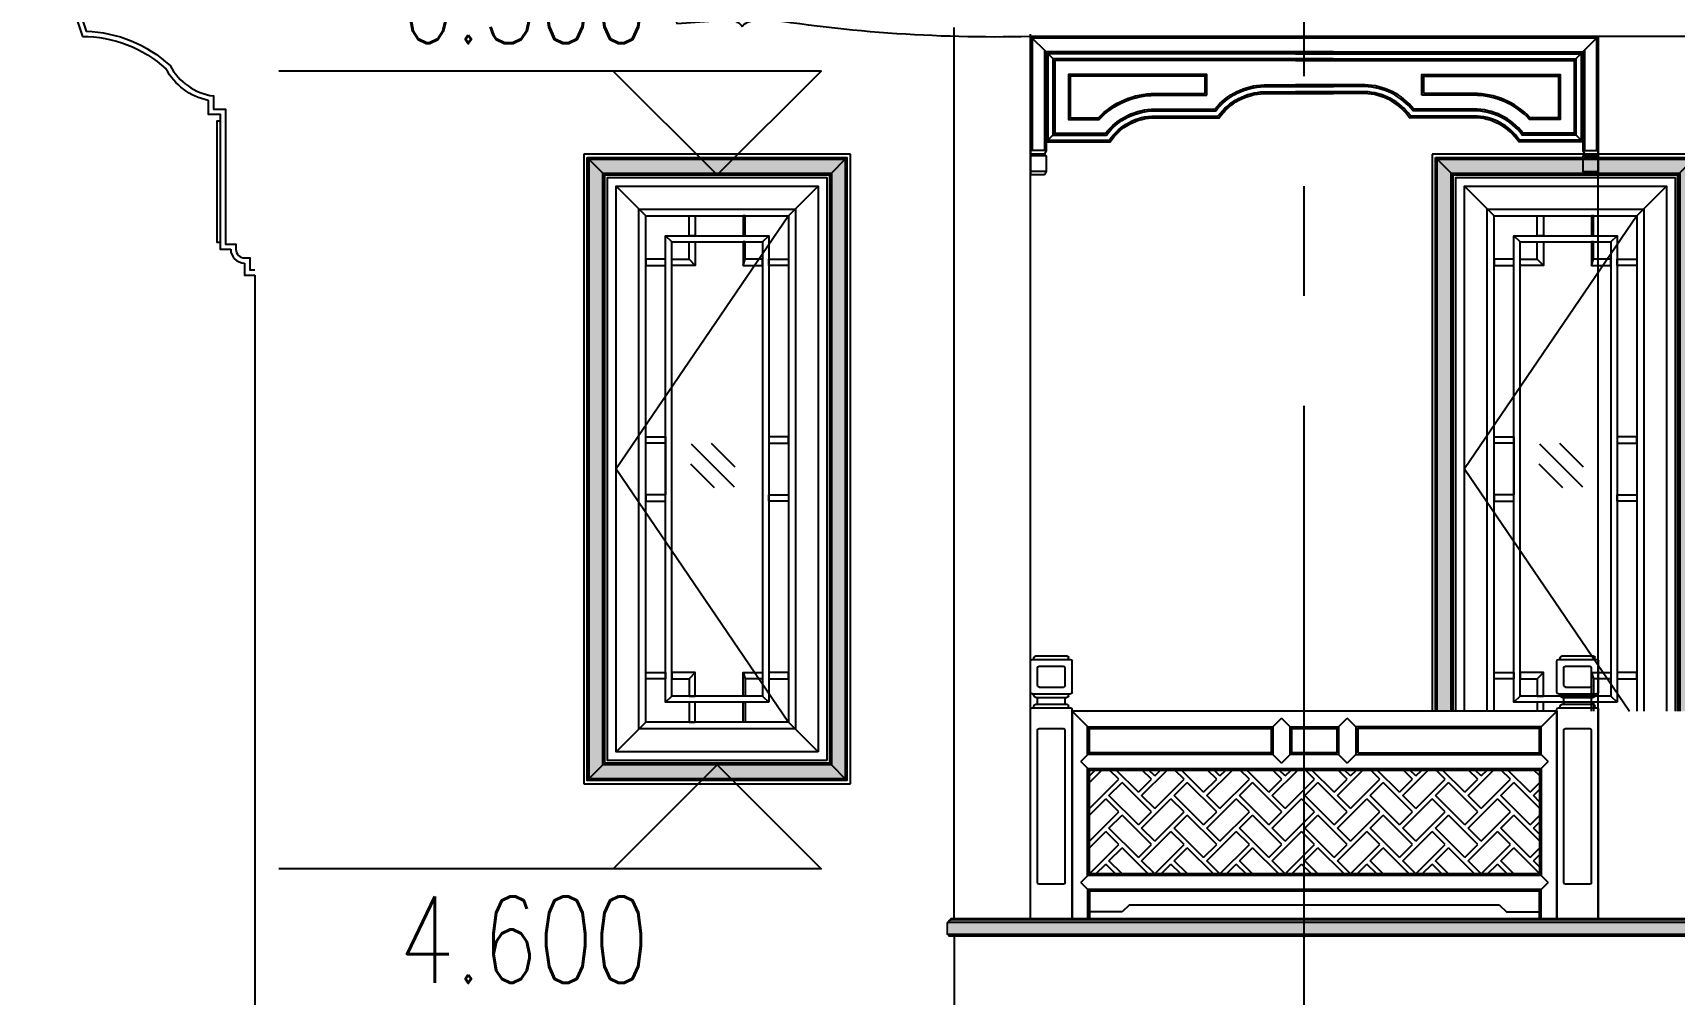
# Model space of a CAD drawing. Extents: x 296441 to 853063, y 459050 to 1117990.
# Drawn here: x 590494 to 595235, y 972470 to 975248 of the extents above; entities that cross this region are included whole.
import ezdxf
from ezdxf.xclip import XClip

# ---------------------------------------------------------------- set-up
doc = ezdxf.new("R2010")
doc.units = 0
doc.header["$LTSCALE"] = 1000
doc.header["$XCLIPFRAME"] = 0
for name, pattern in [('14-GRID$0$CENTER2', [28.575, 19.05, -3.175, 3.175, -3.175]), ('CENTER-1', [10, 6.25, -1.25, 1.25, -1.25]), ('G1-ELEV-ce-20$0$HIDDEN2', [4.7625, 3.175, -1.5875]), ('G1-ELEV-ce-20$0$LPC1417$0$HIDDEN2', [4.7625, 3.175, -1.5875])]:
    doc.linetypes.add(name, pattern=pattern)
for name, color, linetype in [('14-GRID$0$G-GRID', 9, '14-GRID$0$CENTER2'), ('95', 95, 'Continuous'), ('E4-ELEV-S$0$A-ELEV-THIN', 144, 'Continuous'), ('G-ELEV-ce-TEXT$0$A-ANNO-LEVL', 3, 'Continuous'), ('G-ELEV-ce-TEXT$0$A-ANNO-LEVL-TEXT', 255, 'Continuous'), ('G1-ELEV-ce-20$0$A-ELEV-HDDN', 161, 'G1-ELEV-ce-20$0$HIDDEN2'), ('G1-ELEV-ce-20$0$A-ELEV-HEVY', 2, 'Continuous'), ('G1-ELEV-ce-20$0$A-ELEV-MEDM', 4, 'Continuous'), ('G1-ELEV-ce-20$0$A-ELEV-MEDM-HEVY', 2, 'Continuous'), ('G1-ELEV-ce-20$0$A-ELEV-THIN', 144, 'Continuous'), ('G1-ELEV-ce-20$0$A-ELEV-THIN-GRAY', 252, 'Continuous'), ('G1-ELEV-ce-20$0$CT-02-S$0$A-ELEV-HEVY', 2, 'Continuous'), ('G1-ELEV-ce-20$0$CT-02-S$0$A-ELEV-THIN', 144, 'Continuous'), ('G1-ELEV-ce-20$0$ELEV-3_8400$0$A-ELEV-MEDM', 4, 'Continuous'), ('G1-ELEV-ce-20$0$LPC1417$0$A-ELEV-HDDN', 161, 'G1-ELEV-ce-20$0$LPC1417$0$HIDDEN2'), ('G1-ELEV-ce-20$0$LPC1417$0$A-ELEV-MEDM', 4, 'Continuous'), ('G1-ELEV-ce-20$0$LPC1417$0$A-ELEV-THIN', 145, 'Continuous'), ('G1-ELEV-ce-20$0$LPC1417$0$A-ELEV-WIND', 147, 'Continuous'), ('G1-ELEV-ce-20$0$LPC1417$0$G-XREF', 2, 'Continuous'), ('ZT1_通用--填充---PM、LM、DY、JD', 8, 'Continuous'), ('主框线', 4, 'Continuous'), ('副框内口线', 6, 'Continuous'), ('花格栅', 6, 'Continuous'), ('铝合金花格条', 5, 'Continuous')]:
    doc.layers.add(name, color=color, linetype=linetype)
doc.styles.add('G-ELEV-ce-TEXT$0$GOA_01_thin_0.75', font='romans.shx', dxfattribs={"width": 0.75, "bigfont": 'hzdx.shx'})

# ---------------------------------------------------------------- blocks, each defined once
blk = doc.blocks.new('G1-ELEV-ce-20$0$A$C00CE6EFF')
at = {"layer": 'G1-ELEV-ce-20$0$A-ELEV-MEDM'}
blk.add_line((-52.5, 127.1), (-52.5, 127.1), dxfattribs=at)
for points in [[(462.5, 317.2), (-367.5, 317.2), (-367.5, 57.2), (-182.5, 57.2, -0.253952), (-52.5, 127.1), (132.5, 127.2, -0.238166), (262.5, 197.2), (462.5, 197.2)], [(462.5, 292.2), (-342.5, 292.2), (-342.5, 82.2), (-195.4, 82.2, -0.233422), (-52.5, 152.1), (120, 152.2, -0.219994), (262.2, 222.2), (462.5, 222.2)]]:
    blk.add_lwpolyline(points, format="xyb", dxfattribs=at)
at = {"layer": 'G1-ELEV-ce-20$0$A-ELEV-THIN-GRAY', "ltscale": 0.1}
for p, q in [((-342.5, 292.2), (-367.5, 317.2)), ((-342.5, 82.2), (-367.5, 57.2))]:
    blk.add_line(p, q, dxfattribs=at)
for points in [[(462.5, 312.2), (-362.5, 312.2), (-362.5, 62.2), (-185.2, 62.2, -0.249411), (-52.5, 132.1), (129.9, 132.2, -0.23417), (262.4, 202.2), (462.5, 202.2)], [(462.5, 297.2), (-347.5, 297.2), (-347.5, 77.2), (-192.9, 77.2, -0.237129), (-52.5, 147.1), (122.4, 147.2, -0.223294), (262.3, 217.2), (462.5, 217.2)], [(96.9, 192.1), (96.9, 252.2), (-302.5, 252.2), (-302.5, 122.2), (-213.8, 122.2, -0.208948), (-52.4, 192.1), (96.9, 192.2)]]:
    blk.add_lwpolyline(points, format="xyb", dxfattribs=at)
blk.add_lwpolyline([(91.9, 197.2), (91.9, 247.2), (-297.5, 247.2), (-297.5, 127.2), (-216, 127.2, -0.206401), (-52.4, 197.1)], format="xyb", close=True, dxfattribs=at)
blk = doc.blocks.new('G1-ELEV-ce-20$0$ELEV-3_8400$0$ELEV-A1-ALL$0$WALL-TYPE-D-1$0$er1h32e1h3e1h3e')
at = {"layer": 'G1-ELEV-ce-20$0$ELEV-3_8400$0$A-ELEV-MEDM'}
for p, q in [((174081.1, 44772), (174081.1, 44862)), ((174196.1, 44867), (174086.1, 44867)), ((174091.1, 44867), (174091.1, 44872)), ((174186.1, 44877), (174096.1, 44877)), ((174176.1, 44847), (174106.1, 44847)), ((174191.1, 44867), (174191.1, 44872)), ((174201.1, 44772), (174201.1, 44862)), ((174101.1, 44792), (174101.1, 44842)), ((174181.1, 44792), (174181.1, 44842)), ((174196.1, 44767), (174086.1, 44767)), ((174091.1, 44762), (174091.1, 44767)), ((174186.1, 44757), (174096.1, 44757)), ((174101.1, 44737), (174101.1, 44757)), ((174176.1, 44787), (174106.1, 44787)), ((174181.1, 44737), (174181.1, 44757)), ((174191.1, 44762), (174191.1, 44767)), ((174081.1, 44117), (174081.1, 44722)), ((174196.1, 44727), (174086.1, 44727)), ((174091.1, 44727), (174091.1, 44732)), ((174186.1, 44737), (174096.1, 44737)), ((174191.1, 44727), (174191.1, 44732)), ((174201.1, 44117), (174201.1, 44722)), ((174101.1, 44222), (174101.1, 44662)), ((174176.1, 44667), (174106.1, 44667)), ((174181.1, 44222), (174181.1, 44662)), ((174106.1, 44217), (174176.1, 44217)), ((174081.1, 44117), (174201.1, 44117))]:
    blk.add_line(p, q, dxfattribs=at)
for centre, start, end in [((174086.1, 44862), 90, 180), ((174096.1, 44872), 90, 180), ((174106.1, 44842), 90, 180), ((174176.1, 44842), 0, 90), ((174186.1, 44872), 0, 90), ((174196.1, 44862), 0, 90), ((174086.1, 44772), 180, 270), ((174096.1, 44762), 180, 270), ((174106.1, 44792), 180, 270), ((174176.1, 44792), 270, 0), ((174186.1, 44762), 270, 0), ((174196.1, 44772), 270, 0), ((174086.1, 44722), 90, 180), ((174096.1, 44732), 90, 180), ((174186.1, 44732), 0, 90), ((174196.1, 44722), 0, 90), ((174106.1, 44662), 90, 180), ((174176.1, 44662), 0, 90), ((174106.1, 44222), 180, 270), ((174176.1, 44222), 270, 0)]:
    blk.add_arc(centre, 5, start, end, dxfattribs=at)
blk = doc.blocks.new('单层玻璃')
at = {"layer": '95'}
for p, q in [((-1.217, -0.085), (0.085, 1.217)), ((-1.183, -1.183), (1.183, 1.183)), ((-0.085, -1.217), (1.217, 0.085))]:
    blk.add_line(p, q, dxfattribs=at)
blk = doc.blocks.new('*U2049')
at = {"color": 8}
for p, q in [((118.8, -18.8), (33, 67)), ((531.2, -18.8), (617, 67)), ((118.8, -1481.2), (33, -1567)), ((531.2, -1481.2), (617, -1567))]:
    blk.add_line(p, q, dxfattribs=at)
blk.add_lwpolyline([(617, -1567), (33, -1567), (33, 67), (617, 67)], close=True)
at = {"color": 2, "ltscale": 250}
blk.add_lwpolyline([(531.2, -1481.2), (118.8, -1481.2), (118.8, -18.8), (531.2, -18.8)], close=True, dxfattribs=at)
at = {"layer": '主框线'}
blk.add_lwpolyline([(642, -1592), (8, -1592), (8, 92), (642, 92)], close=True, dxfattribs=at)
at = {"layer": '副框内口线', "linetype": 'CENTER-1', "ltscale": 40}
blk.add_lwpolyline([(650, -1600), (0, -1600), (0, 100), (650, 100)], close=True, dxfattribs=at)
at = {"layer": '花格栅', "color": 6, "ltscale": 250}
blk.add_lwpolyline([(551.2, -1501.2), (98.8, -1501.2), (98.8, 1.2), (551.2, 1.2)], close=True, dxfattribs=at)
at = {"layer": '铝合金花格条'}
for p, q in [((175.8, -675), (175.8, -825)), ((474.2, -675), (474.2, -825))]:
    blk.add_line(p, q, dxfattribs=at)
for points in [[(243.8, -18.8), (261.8, -18.8), (261.8, -75.8), (243.8, -75.8)], [(406.2, -18.8), (400.2, -18.8), (400.2, -75.8), (406.2, -75.8)], [(474.2, -1424.2), (175.8, -1424.2), (175.8, -75.8), (474.2, -75.8)], [(456.2, -1406.2), (193.8, -1406.2), (193.8, -93.8), (456.2, -93.8)], [(118.8, -143.8), (118.8, -161.8), (175.8, -161.8), (175.8, -143.8)], [(531.2, -143.8), (531.2, -161.8), (474.2, -161.8), (474.2, -143.8)], [(175.8, -675), (118.8, -675), (118.8, -657), (175.8, -657)], [(474.2, -675), (531.2, -675), (531.2, -657), (474.2, -657)], [(175.8, -825), (118.8, -825), (118.8, -843), (175.8, -843)], [(474.2, -825), (531.2, -825), (531.2, -843), (474.2, -843)], [(118.8, -1356.2), (118.8, -1338.2), (175.8, -1338.2), (175.8, -1356.2)], [(531.2, -1356.2), (531.2, -1338.2), (474.2, -1338.2), (474.2, -1356.2)], [(243.8, -1481.2), (261.8, -1481.2), (261.8, -1424.2), (243.8, -1424.2)], [(406.2, -1481.2), (400.2, -1481.2), (400.2, -1424.2), (406.2, -1424.2)]]:
    blk.add_lwpolyline(points, close=True, dxfattribs=at)
for points in [[(193.8, -93.8), (175.8, -75.8)], [(261.8, -161.8), (243.8, -143.8), (243.8, -93.8), (261.8, -93.8), (261.8, -161.8), (193.8, -161.8), (193.8, -143.8), (243.8, -143.8)], [(400.2, -161.8), (406.2, -143.8), (406.2, -93.8), (400.2, -93.8), (400.2, -161.8), (456.2, -161.8), (456.2, -143.8), (406.2, -143.8)], [(456.2, -93.8), (474.2, -75.8)], [(261.8, -1338.2), (243.8, -1356.2), (243.8, -1406.2), (261.8, -1406.2), (261.8, -1338.2), (193.8, -1338.2), (193.8, -1356.2), (243.8, -1356.2)], [(400.2, -1338.2), (406.2, -1356.2), (406.2, -1406.2), (400.2, -1406.2), (400.2, -1338.2), (456.2, -1338.2), (456.2, -1356.2), (406.2, -1356.2)]]:
    blk.add_lwpolyline(points, dxfattribs=at)
at = {"layer": '铝合金花格条', "elevation": -0.1}
for points in [[(193.8, -1406.2), (175.8, -1424.2)], [(456.2, -1406.2), (474.2, -1424.2)]]:
    blk.add_lwpolyline(points, dxfattribs=at)
at = {"extrusion": (0, 0, -1), "xscale": 52.5, "yscale": 52.5, "zscale": -52.5}
blk.add_blockref('单层玻璃', (-313.1, -740.5), dxfattribs=at)
blk = doc.blocks.new('20200327142859')
at = {"ltscale": 1000}
blk.add_lwpolyline([(531.2, -118.8), (33, -850), (531.2, -1581.2)], dxfattribs=at)
blk.add_blockref('*U2049', (0, -100), dxfattribs=at)
blk = doc.blocks.new('G1-ELEV-ce-20$0$650X1600')
at = {"layer": 'ZT1_通用--填充---PM、LM、DY、JD', "ltscale": 1000}
h = blk.add_hatch(dxfattribs=at)
h.set_pattern_fill('混凝土', color=256, scale=10)
h.set_pattern_definition([(50, (607144.57, 985384.94), (71.7260183, -6.2752135), [7.5, -82.5]), (355, (607144.57, 985384.94), (-13.8751334, 75.2192134), [6, -66]), (100.4514, (607150.546, 985384.415), (57.850938, 68.943954), [6.374019, -70.114211]), (46.1842, (607144.57, 985404.94), (106.724105, -16.5519014), [11.25, -123.75]), (96.6356, (607153.46, 985403.56), (93.466271, 97.411787), [9.561029, -105.1713]), (351.1842, (607144.57, 985404.94), (93.466195, 97.41186), [9, -99]), (21, (607154.57, 985399.94), (59.6907052, -40.261889), [7.5, -82.5]), (326, (607154.57, 985399.94), (24.331533, 72.5150045), [6, -66]), (71.4514, (607159.54, 985396.58), (84.022263, 32.2530497), [6.374019, -70.114211]), (37.5, (607144.57, 985384.938), (1.21598553, 33.2893854), [0, -65.2, 0, -67, 0, -66.25]), (7.5, (607144.57, 985384.938), (26.3069537, 39.4411712), [0, -38.2, 0, -63.7, 0, -25.25]), (327.5, (607122.27, 985384.938), (53.3822436, -2.2554872), [0, -25, 0, -78, 0, -103.5]), (317.5, (607112.27, 985384.94), (58.318617, 10.0104982), [0, -32.5, 0, -51.8, 0, -73.5])])
h.paths.add_polyline_path([(700, 1750), (-50, 1750), (-50, -50), (700, -50)])
h.paths.add_polyline_path([(0, 1700), (0, 0), (650, 0), (650, 1700)])
at = {"layer": 'G1-ELEV-ce-20$0$LPC1417$0$A-ELEV-HDDN'}
blk.add_lwpolyline([(-60, 1760), (710, 1760), (710, -60), (-60, -60)], close=True, dxfattribs=at)
at = {"layer": 'G1-ELEV-ce-20$0$LPC1417$0$A-ELEV-MEDM'}
blk.add_lwpolyline([(700, 1750), (-50, 1750), (-50, -50), (700, -50)], close=True, dxfattribs=at)
at = {"layer": 'G1-ELEV-ce-20$0$LPC1417$0$A-ELEV-THIN'}
for p, q in [((0, 1700), (-50, 1750)), ((0, 1700), (-50, 1750)), ((650, 1700), (700, 1750)), ((0, 0), (-50, -50)), ((0, 0), (-50, -50)), ((650, 0), (700, -50))]:
    blk.add_line(p, q, dxfattribs=at)
for points in [[(695, 1745), (-45, 1745), (-45, -45), (695, -45)], [(655, 1705), (-5, 1705), (-5, -5), (655, -5)]]:
    blk.add_lwpolyline(points, close=True, dxfattribs=at)
at = {"layer": 'G1-ELEV-ce-20$0$LPC1417$0$A-ELEV-WIND', "ltscale": 0.01}
blk.add_lwpolyline([(0, 1700), (650, 1700), (650, 0), (0, 0)], close=True, dxfattribs=at)
at = {"layer": 'G1-ELEV-ce-20$0$LPC1417$0$G-XREF'}
blk.add_lwpolyline([(650, 1700), (0, 1700), (0, 0), (650, 0)], close=True, dxfattribs=at)
at = {"ltscale": 1000, "xscale": -1}
blk.add_blockref('20200327142859', (650, 1700), dxfattribs=at)
blk = doc.blocks.new('G1-ELEV-ce-20$0$xieshanqiqiao-E')
at = {"layer": 'G1-ELEV-ce-20$0$A-ELEV-HDDN'}
for p, q in [((-750, 250), (-1000, 250)), ((-750, 250), (0, 0)), ((0, 0), (-12.6, -37.9))]:
    blk.add_line(p, q, dxfattribs=at)
blk.add_lwpolyline([(-1000, 250), (-1680, 545.7)], dxfattribs=at)
at = {"layer": 'G1-ELEV-ce-20$0$A-ELEV-MEDM'}
for p, q in [((-1574.6, 987.3), (-1574.6, 962.3)), ((-1574.6, 987.3), (-1549.6, 987.3)), ((-1574.6, 937.3), (-1574.6, 912.3))]:
    blk.add_line(p, q, dxfattribs=at)
at = {"layer": 'G1-ELEV-ce-20$0$A-ELEV-MEDM', "ltscale": 0.1}
for p, q in [((699.2, 981.6), (766.6, 981.6)), ((767.5, 953.9), (767.1, 976.4)), ((639.6, 764.4), (654.5, 748.9)), ((543.8, 626.5), (541.1, 610.9)), ((541.1, 610.9), (562.4, 598.4)), ((439, 514.6), (463.2, 500.7)), ((376.3, 336.2), (333.3, 307.6)), ((376.3, 363.8), (376.3, 336.2)), ((294.9, 307.6), (283.4, 299.8)), ((283.4, 299.8), (286, 278.1)), ((333.3, 307.6), (294.9, 307.6)), ((208.6, 276), (208.6, 228.9)), ((286, 278.1), (211.7, 276)), ((208.6, 228.9), (238.5, 219.4)), ((238.5, 226), (365.1, 226)), ((238.5, 226), (238.5, 219.4)), ((365.1, 226), (398.7, 217)), ((398.7, 217), (398.7, 146.2)), ((473.7, 116.6), (398.7, 146.2)), ((473.7, 116.6), (450.4, 50.8)), ((430, 11.1), (430, -110.4)), ((410.6, -110.4), (410.6, -16.2)), ((271.7, -75.4), (134.2, -92.8)), ((16.2, -105.6), (4.9, -163.1)), ((16.2, -105.6), (4.9, -163.1)), ((424.8, -115.6), (415.8, -115.6)), ((4.9, -163.1), (-154.5, -150.7)), ((4.9, -163.1), (-154.5, -150.7))]:
    blk.add_line(p, q, dxfattribs=at)
at = {"layer": 'G1-ELEV-ce-20$0$A-ELEV-MEDM'}
blk.add_lwpolyline([(-1574.6, 962.3), (-1564, 944.9), (-1574.6, 937.3)], dxfattribs=at)
blk.add_lwpolyline([(-1574.6, 912.3, 0.352659), (-1574.6, 778.4, 2.679207)], format="xyb", dxfattribs=at)
blk.add_arc((-1443.1, 770.5), 241.6, 65.2875, 116.1818, dxfattribs=at)
at = {"layer": 'G1-ELEV-ce-20$0$A-ELEV-MEDM', "ltscale": 0.1}
for centre, radius, start, end in [((3901.3, 13240.3), 13325.3, 246.82835, 251.53753), ((121.9, 1268.4), 644.5, 296.267, 333.5834), ((744.7, 956.5), 23, 288.1452, 353.3521), ((280.3, 1079.9), 478.2, 318.728, 341.962), ((732.2, 998.6), 66.9, 272.3393, 287.1228), ((78.3, 1158.2), 706.8, 311.2015, 324.6093), ((-54.8, 1448.8), 888.1, 252.7199, 301.3494), ((260.7, 910), 433.7, 294.278, 314.0642), ((426.3, 496), 37.1, 295.9837, 7.1725), ((315.2, 477.5), 128.3, 298.9055, 353.3374), ((562.4, -31.9), 139.2, 143.5574, 162.0138), ((340.1, -9.1), 61.3, 328.2186, 12.1987), ((345.3, -38), 68.8, 18.4564, 41.7333), ((359.1, -40), 33.1, 292.6787, 357.5737), ((39.4, -82), 33.1, 196.8426, 241.8882), ((107.5, -73.3), 33.1, 292.6787, 323.9891), ((107.5, -73.3), 33.1, 292.6787, 323.9891), ((291, -48.6), 33.1, 196.8426, 261.7376), ((335.5, -43.6), 62, 217.4369, 256.6147), ((333.3, -62.3), 39.4, 289.6163, 348.0699), ((-191.6, -121), 39.4, 201.9274, 217.2656), ((-179.8, -120.5), 39.4, 310.8833, 343.651), ((39.4, -82), 33.1, 241.8882, 261.7376), ((39.4, -82), 33.1, 241.8882, 261.7376), ((70, -97.2), 39.4, 206.3464, 264.8), ((70, -97.2), 39.4, 206.3464, 264.8), ((57.2, -167.3), 32.2, 39.0937, 73.4177), ((57.2, -167.3), 32.2, 39.0937, 73.4177), ((111.5, -160.5), 32.2, 120.9986, 155.3226), ((111.5, -160.5), 32.2, 120.9986, 155.3226), ((81.6, -95.7), 39.4, 289.6163, 348.0699), ((81.6, -95.7), 39.4, 289.6163, 348.0699), ((318.3, -120.8), 17.1, 24.7769, 80.4216), ((363.1, -127.1), 32.2, 120.9986, 155.3226), ((415.8, -110.4), 5.18, 180, 270), ((424.8, -110.4), 5.18, 270, 0), ((-191.6, -121), 39.4, 217.2656, 260.381), ((-209.7, -190), 32.2, 34.6748, 68.9987), ((-209.7, -190), 32.2, 34.6748, 68.9987), ((-155, -187.3), 32.2, 116.5797, 150.9036), ((-155, -187.3), 32.2, 116.5797, 150.9036), ((-179.8, -120.5), 39.4, 285.1974, 310.8833), ((-179.8, -120.5), 39.4, 285.1974, 310.8833)]:
    blk.add_arc(centre, radius, start, end, dxfattribs=at)
at = {"layer": 'G1-ELEV-ce-20$0$A-ELEV-MEDM-HEVY'}
blk.add_line((-1040.4, -200), (-1400, -200), dxfattribs=at)
blk.add_arc((-915.1, 4034.9), 4236.7, 268.3059, 279.4032, dxfattribs=at)
at = {"layer": 'G1-ELEV-ce-20$0$A-ELEV-THIN'}
for p, q in [((639.6, 764.4), (582.8, 764.4)), ((582.8, 764.4), (599.4, 748.9)), ((654.5, 748.9), (599.4, 748.9)), ((470.3, 626.5), (467.5, 610.9)), ((543.8, 626.5), (470.3, 626.5)), ((541.1, 610.9), (467.5, 610.9)), ((482.3, 610.9), (503.6, 598.4)), ((562.4, 598.4), (503.6, 598.4)), ((439, 514.6), (359.2, 514.6)), ((359.2, 514.6), (382.8, 500.7)), ((463.2, 500.7), (382.8, 500.7)), ((294.8, 336.2), (242.3, 307.6)), ((294.8, 364.8), (294.8, 336.2)), ((294.8, 363.8), (376.3, 363.8)), ((376.3, 336.2), (294.8, 336.2)), ((231.6, 321.8), (197.2, 299.4)), ((283.4, 299.8), (197.2, 299.4)), ((197.2, 299.4), (199.8, 277.8)), ((242.3, 307.6), (231.6, 321.8)), ((294.9, 307.6), (242.3, 307.6)), ((199.8, 277.8), (122.3, 283.9)), ((211.7, 276), (122.3, 283.9)), ((122.3, 283.9), (122.3, 225.1)), ((238.5, 183.2), (122.3, 225.1)), ((267.5, 217), (238.5, 226)), ((238.5, 219.4), (238.5, 183.2)), ((267.5, 217), (398.7, 217)), ((267.5, 145.5), (267.5, 217)), ((347.3, 114.6), (267.5, 145.5)), ((347.5, 114.7), (370.7, 48.9)), ((395.4, 10), (430, 11.1))]:
    blk.add_line(p, q, dxfattribs=at)
for points in [[(-1649.2, 91.5), (-1649.2, 612, -0.2), (-1469.2, 612), (-1469.2, 91.5)], [(-1420.5, 91.5), (-1420.5, 612, -0.2), (-1240.5, 612), (-1240.5, 91.5)], [(-1191.8, 91.5), (-1191.8, 551.2, -0.196654), (-1011.8, 517.9), (-1011.8, 91.5)], [(-951.8, 91.5), (-951.8, 454.3, -0.192612), (-771.8, 404), (-771.8, 91.5)], [(-711.8, 91.5), (-711.8, 378.1, -0.190732), (-531.8, 321.4), (-531.8, 91.5)], [(-471.8, 91.5), (-471.8, 285.4, -0.196819), (-291.8, 252.9), (-291.8, 91.5)], [(-231.8, 91.5), (-231.8, 216.7, -0.195296), (-51.8, 177), (-51.8, 91.5)], [(-1621.5, 25.1, -0.2), (-1496.9, 25.1), (-1469.2, 91.5, 0.2), (-1649.2, 91.5), (-1621.5, 25.1)], [(-1392.8, 25.1, -0.2), (-1268.2, 25.1), (-1240.5, 91.5, 0.2), (-1420.5, 91.5), (-1392.8, 25.1)], [(-1164.1, 25.1, -0.2), (-1039.5, 25.1), (-1011.8, 91.5, 0.2), (-1191.8, 91.5), (-1164.1, 25.1)], [(-924.1, 25.1, -0.2), (-799.5, 25.1), (-771.8, 91.5, 0.2), (-951.8, 91.5), (-924.1, 25.1)], [(-684.1, 25.1, -0.2), (-559.5, 25.1), (-531.8, 91.5, 0.2), (-711.8, 91.5), (-684.1, 25.1)], [(-444.1, 25.1, -0.2), (-319.5, 25.1), (-291.8, 91.5, 0.2), (-471.8, 91.5), (-444.1, 25.1)], [(-204.1, 25.1, -0.2), (-79.5, 25.1), (-51.8, 91.5, 0.2), (-231.8, 91.5), (-204.1, 25.1)], [(-1450.5, -100, -0.408684), (-1432.8, -82, 0.371092), (-1395.6, -51.8, 0.424354), (-1367.4, -21.8, 0.213335), (-1342.5, 27.6, -0.244572), (-1558.5, 27.6, 0.213335), (-1533.6, -21.8, 0.424354), (-1505.3, -51.8, 0.371092), (-1468.1, -82, -0.408684), (-1450.5, -100)], [(-1221.8, -100, -0.408684), (-1204.1, -82, 0.371092), (-1166.9, -51.8, 0.424354), (-1138.6, -21.8, 0.213335), (-1113.8, 27.6, -0.244572), (-1329.8, 27.6, 0.213335), (-1304.9, -21.8, 0.424354), (-1276.6, -51.8, 0.371092), (-1239.4, -82, -0.408684), (-1221.8, -100)], [(-981.8, -100, -0.408684), (-964.1, -82, 0.371092), (-926.9, -51.8, 0.424354), (-898.6, -21.8, 0.213335), (-873.8, 27.6, -0.244572), (-1089.8, 27.6, 0.213335), (-1064.9, -21.8, 0.424354), (-1036.6, -51.8, 0.371092), (-999.4, -82, -0.408684), (-981.8, -100)], [(-741.8, -100, -0.408684), (-724.1, -82, 0.371092), (-686.9, -51.8, 0.424354), (-658.6, -21.8, 0.213335), (-633.8, 27.6, -0.244572), (-849.8, 27.6, 0.213335), (-824.9, -21.8, 0.424354), (-796.6, -51.8, 0.371092), (-759.4, -82, -0.408684), (-741.8, -100)], [(-501.8, -100, -0.408684), (-484.1, -82, 0.371092), (-446.9, -51.8, 0.424354), (-418.6, -21.8, 0.213335), (-393.8, 27.6, -0.244572), (-609.8, 27.6, 0.213335), (-584.9, -21.8, 0.424354), (-556.6, -51.8, 0.371092), (-519.4, -82, -0.408684), (-501.8, -100)], [(-261.8, -100, -0.408684), (-244.1, -82, 0.371092), (-206.9, -51.8, 0.424354), (-178.6, -21.8, 0.213335), (-153.8, 27.6, -0.244572), (-369.8, 27.6, 0.213335), (-344.9, -21.8, 0.424354), (-316.6, -51.8, 0.371092), (-279.4, -82, -0.408684), (-261.8, -100)], [(-21.8, -100, -0.408684), (-4.1, -82, 0.371092), (33.1, -51.8, 0.424354), (61.4, -21.8, 0.213335), (86.2, 27.6, -0.244572), (-129.8, 27.6, 0.213335), (-104.9, -21.8, 0.424354), (-76.6, -51.8, 0.371092), (-39.4, -82, -0.408684), (-21.8, -100)]]:
    blk.add_lwpolyline(points, format="xyb", dxfattribs=at)
for centre, radius, start, end in [((9940.2, 29193.9), 30439.9, 247.86837, 250.26388), ((7679.8, 23111.8), 24003.7, 247.32259, 250.44183), ((6163.7, 19036.8), 19630.5, 246.84799, 250.62893), ((734.2, 983.9), 35.1, 183.6621, 282.168), ((740.2, 976.4), 26.9, 273.0951, 11.218), ((18874.6, 52177.6), 55172.1, 248.24464, 249.58942), ((-25.2, 1295.2), 807, 304.9694, 334.205), ((732.6, 977.7), 45.9, 227.1987, 272.8577), ((2816.8, 10644.5), 10798, 245.99309, 252.78638), ((163.9, 1094.2), 555.8, 300.6141, 321.598), ((163.9, 1094.2), 555.8, 300.6141, 321.598), ((-54.3, 1463.4), 964.3, 252.8269, 300.65), ((-67.9, 1473.1), 1021.4, 253.6324, 300.3363), ((-64.7, 1492.4), 1015, 253.8281, 300.2713), ((127.5, 1083.9), 614.2, 288.5699, 307.7603), ((270.4, 945.6), 396.2, 296.7526, 302.3415), ((-65.9, 1430.9), 1007.4, 252.645, 292.7201), ((346, 496), 37.1, 295.9837, 7.1725), ((234.8, 477.5), 128.3, 298.9055, 353.3374), ((-87.9, 1253), 967.6, 252.5103, 293.4317), ((169.3, 137.3), 99.6, 66.8014, 118.1739), ((333.9, -2), 161.7, 66.3667, 114.2237), ((411.3, 28.1), 107.6, 80.5927, 126.5113), ((411.8, 3), 61.6, 90.8149, 131.7765), ((-88.7, -270.2), 559.4, 29.8066, 34.7832), ((412.8, 6.5), 58.1, 49.6797, 91.8697)]:
    blk.add_arc(centre, radius, start, end, dxfattribs=at)

msp = doc.modelspace()

# ---------------------------------------------------------------- hatches: boundary and pattern name
at = {"layer": 'E4-ELEV-S$0$A-ELEV-THIN'}
h = msp.add_hatch(dxfattribs=at)
h.set_pattern_fill('人字形人行道砖', color=256, scale=50, angle=45, style=0)
h.set_pattern_definition([(45, (593545.54, 972817.7), (7e-15, 94.2785), [119.997, -79.998, 53.332, -13.333]), (45, (593507.83, 972855.414), (7e-15, 94.2785), [119.997, -13.333, 53.332, -79.998]), (135, (593545.54, 972817.7), (-7e-15, -94.2785), [53.332, -13.333, 119.997, -79.998]), (135, (593592.68, 972845.987), (7e-15, 94.2785), [-79.998, 119.997, -13.333, 53.332])])
h.paths.add_polyline_path([(593545.5, 973117.7), (594845.5, 973117.7), (594845.5, 972817.7), (593545.5, 972817.7)])
at = {"layer": 'ZT1_通用--填充---PM、LM、DY、JD', "ltscale": 5000}
h = msp.add_hatch(dxfattribs=at)
h.set_pattern_fill('混凝土', color=256, scale=10)
h.set_pattern_definition([(50, (593140.54, 972637.703), (71.726, -6.2752), [7.5, -82.5]), (355, (593140.54, 972637.7), (-13.87513, 75.2192), [6, -66]), (100.4514, (593146.52, 972637.18), (57.85094, 68.94395), [6.374, -70.1142]), (46.1842, (593140.54, 972657.7), (106.7241, -16.5519), [11.25, -123.75]), (96.6356, (593149.44, 972656.32), (93.4663, 97.4118), [9.561, -105.1713]), (351.1842, (593140.54, 972657.7), (93.4662, 97.4119), [9, -99]), (21, (593150.54, 972652.703), (59.6907, -40.2619), [7.5, -82.5]), (326, (593150.54, 972652.7), (24.33153, 72.515), [6, -66]), (71.4514, (593155.516, 972649.35), (84.02226, 32.25305), [6.374, -70.1142]), (37.5, (593140.542, 972637.703), (1.215986, 33.289385), [0, -65.2, 0, -67, 0, -66.25]), (7.5, (593140.54, 972637.703), (26.30695, 39.44117), [0, -38.2, 0, -63.7, 0, -25.25]), (327.5, (593118.242, 972637.703), (53.38224, -2.25549), [0, -25, 0, -78, 0, -103.5]), (317.5, (593108.24, 972637.703), (58.31862, 10.0105), [0, -32.5, 0, -51.8, 0, -73.5])])
h.paths.add_polyline_path([(593140.5, 972637.7), (601375.5, 972637.7), (601375.5, 972687.7), (593140.5, 972687.7)])

# ---------------------------------------------------------------- linework, layer by layer
at = {"layer": '14-GRID$0$G-GRID', "color": 8, "ltscale": 0.1}
msp.add_line((594165.9, 960835.2), (594165.9, 978477.2), dxfattribs=at)
at = {"layer": 'G-ELEV-ce-TEXT$0$A-ANNO-LEVL'}
for points in [[(592170.5, 975137.7), (592470.5, 974837.7), (592770.5, 975137.7), (591204.4, 975137.7)], [(592170.5, 972832.7), (592470.5, 973132.7), (592770.5, 972832.7), (591204.4, 972832.7)]]:
    msp.add_lwpolyline(points, dxfattribs=at)
at = {"layer": 'G1-ELEV-ce-20$0$A-ELEV-HEVY'}
for p, q in [((600771.9, 975237.7), (593759.2, 975237.7)), ((600771.9, 975237.7), (593759.2, 975237.7)), ((591135.5, 974547.7), (591135.5, 972137.7))]:
    msp.add_line(p, q, dxfattribs=at)
at = {"layer": 'G1-ELEV-ce-20$0$A-ELEV-MEDM'}
for p, q in [((593155.5, 972687.7), (593155.5, 975263)), ((593375.5, 972687.7), (593375.5, 975243.7)), ((593375.5, 975237.7), (593375.5, 974837.7)), ((595015.5, 975237.7), (595015.5, 974837.7)), ((595015.5, 972687.7), (595015.5, 975237.7)), ((593420.5, 975192.7), (593420.5, 974907.7)), ((594970.5, 975192.7), (594970.5, 974907.7)), ((593420.5, 974907.7), (593375.5, 974907.7)), ((593415.5, 974897.7), (593375.5, 974897.7)), ((593420.5, 974892.7), (593375.5, 974892.7)), ((593420.5, 974907.7), (593415.5, 974897.7)), ((593415.5, 974897.7), (593420.5, 974892.7)), ((593420.5, 974892.7), (593420.5, 974847.7)), ((594970.5, 974907.7), (594975.5, 974897.7)), ((594970.5, 974907.7), (595015.5, 974907.7)), ((594975.5, 974897.7), (594970.5, 974892.7)), ((594970.5, 974892.7), (594970.5, 974847.7)), ((594970.5, 974892.7), (595015.5, 974892.7)), ((594975.5, 974897.7), (595015.5, 974897.7)), ((593420.5, 974847.7), (593375.5, 974847.7)), ((593415.5, 974837.7), (593375.5, 974837.7)), ((593420.5, 974847.7), (593415.5, 974837.7)), ((594970.5, 974847.7), (594975.5, 974837.7)), ((594970.5, 974847.7), (595015.5, 974847.7)), ((594975.5, 974837.7), (595015.5, 974837.7)), ((593495.5, 973287.7), (593495.5, 972687.7)), ((594895.5, 973287.7), (593495.5, 973287.7)), ((594895.5, 973287.7), (594895.5, 972687.7)), ((593640.5, 972707.7), (593545.5, 972707.7)), ((593660.5, 972727.7), (593640.5, 972707.7)), ((594730.5, 972727.7), (593660.5, 972727.7)), ((594730.5, 972727.7), (594750.5, 972707.7)), ((594750.5, 972707.7), (594845.5, 972707.7)), ((601385.5, 972687.7), (593145.5, 972687.7)), ((601390.5, 972637.7), (593140.5, 972637.7))]:
    msp.add_line(p, q, dxfattribs=at)
for points in [[(595015.5, 975237.7), (593375.5, 975237.7)], [(593375.5, 974862.7), (593375.5, 975237.7)], [(595015.5, 974862.7), (595015.5, 975237.7)], [(594845.5, 972687.7), (594845.5, 972767.7), (593545.5, 972767.7), (593545.5, 972687.7)]]:
    msp.add_lwpolyline(points, dxfattribs=at)
for points in [[(593545.5, 973167.7), (593545.5, 973237.7), (594070.5, 973237.7), (594070.5, 973167.7)], [(594260.5, 973167.7), (594130.5, 973167.7), (594130.5, 973237.7), (594260.5, 973237.7)], [(594320.5, 973167.7), (594845.5, 973167.7), (594845.5, 973237.7), (594320.5, 973237.7)], [(593545.5, 973117.7), (594845.5, 973117.7), (594845.5, 972817.7), (593545.5, 972817.7)]]:
    msp.add_lwpolyline(points, close=True, dxfattribs=at)
msp.add_lwpolyline([(593302.7, 972637.7), (593140.5, 972637.7), (593140.5, 972642.7), (593135.5, 972642.7), (593135.5, 972677.7), (593138.5, 972677.7, -0.414214), (593145.5, 972684.7), (593145.5, 972687.7), (593302.7, 972687.7)], format="xyb", dxfattribs=at)
at = {"layer": 'G1-ELEV-ce-20$0$A-ELEV-MEDM-HEVY'}
msp.add_line((593155.5, 972637.7), (593155.5, 971277.7), dxfattribs=at)
at = {"layer": 'G1-ELEV-ce-20$0$A-ELEV-THIN'}
for p, q in [((593545.5, 973237.7), (593495.5, 973287.7)), ((594075.5, 973242.7), (594100.5, 973267.7)), ((594125.5, 973242.7), (594100.5, 973267.7)), ((594265.5, 973242.7), (594290.5, 973267.7)), ((594315.5, 973242.7), (594290.5, 973267.7)), ((594845.5, 973237.7), (594895.5, 973287.7)), ((593545.5, 973167.7), (593520.5, 973142.7)), ((594845.5, 973167.7), (594870.5, 973142.7)), ((593545.5, 973117.7), (593520.5, 973142.7)), ((594075.5, 973162.7), (594100.5, 973137.7)), ((594125.5, 973162.7), (594100.5, 973137.7)), ((594265.5, 973162.7), (594290.5, 973137.7)), ((594315.5, 973162.7), (594290.5, 973137.7)), ((594845.5, 973117.7), (594870.5, 973142.7)), ((593545.5, 972817.7), (593520.5, 972792.7)), ((593545.5, 972767.7), (593520.5, 972792.7)), ((594845.5, 972817.7), (594870.5, 972792.7)), ((594845.5, 972767.7), (594870.5, 972792.7)), ((601392.5, 972677.7), (593138.5, 972677.7)), ((601390.5, 972642.7), (593140.5, 972642.7)), ((601385.5, 972684.7), (593145.5, 972684.7))]:
    msp.add_line(p, q, dxfattribs=at)
for points in [[(593540.5, 973162.7), (593540.5, 973242.7), (594075.5, 973242.7), (594075.5, 973162.7)], [(594265.5, 973162.7), (594125.5, 973162.7), (594125.5, 973242.7), (594265.5, 973242.7)], [(594315.5, 973162.7), (594850.5, 973162.7), (594850.5, 973242.7), (594315.5, 973242.7)], [(593540.5, 973122.7), (594850.5, 973122.7), (594850.5, 972812.7), (593540.5, 972812.7)]]:
    msp.add_lwpolyline(points, close=True, dxfattribs=at)
msp.add_lwpolyline([(594850.5, 972687.7), (594850.5, 972772.7), (593540.5, 972772.7), (593540.5, 972687.7)], dxfattribs=at)
at = {"layer": 'G1-ELEV-ce-20$0$A-ELEV-THIN-GRAY', "ltscale": 0.1}
for p, q in [((593375.5, 975237.7), (593420.5, 975192.7)), ((593380.5, 975232.7), (593380.5, 974907.7)), ((595015.5, 975237.7), (594970.5, 975192.7)), ((595010.5, 975232.7), (595010.5, 974907.7)), ((593415.5, 975197.7), (593415.5, 974907.7)), ((594975.5, 975197.7), (594975.5, 974907.7))]:
    msp.add_line(p, q, dxfattribs=at)
msp.add_lwpolyline([(595010.5, 975232.7), (593380.5, 975232.7)], dxfattribs=at)
at = {"layer": 'G1-ELEV-ce-20$0$CT-02-S$0$A-ELEV-HEVY'}
for points in [[(591665.5, 975937.7), (590494.1, 975547.2), (590515.5, 975482.9), (590515.5, 975337.7), (590535.5, 975337.7), (590535.5, 975437.7), (590570.7, 975437.7), (590637.3, 975237.7)], [(591000.5, 975052.7), (591000.5, 975052.7), (591000.5, 975012.7), (591035.5, 975012.7), (591035.5, 974622.7), (591065.5, 974622.7)], [(591035.5, 974992.7), (591025.5, 974992.7), (591025.5, 974642.7), (591035.5, 974642.7)], [(591105.5, 974582.7), (591105.5, 974547.7), (591135.5, 974547.7)]]:
    msp.add_lwpolyline(points, dxfattribs=at)
for points in [[(590637.3, 975237.7, -0.188345), (590878.7, 975144)], [(591000.5, 975052.7, -0.221966), (590878.7, 975144)]]:
    msp.add_lwpolyline(points, format="xyb", dxfattribs=at)
msp.add_arc((591105.5, 974622.7), 40, 180, 270, dxfattribs=at)
at = {"layer": 'G1-ELEV-ce-20$0$CT-02-S$0$A-ELEV-THIN'}
msp.add_lwpolyline([(590588.7, 975431.2), (590648.2, 975252.5, -0.180912), (590890.3, 975153.5, 0.239733), (591015.5, 975065.5), (591015.5, 975027.7), (591050.5, 975027.7), (591050.5, 974637.7), (591080.5, 974637.7), (591080.5, 974622.7)], format="xyb", dxfattribs=at)
msp.add_lwpolyline([(591105.5, 974597.7), (591120.5, 974597.7), (591120.5, 974562.7), (591135.5, 974562.7)], dxfattribs=at)
msp.add_arc((591105.5, 974622.7), 25, 180, 270, dxfattribs=at)

# ---------------------------------------------------------------- block references
msp.add_blockref('G1-ELEV-ce-20$0$A$C00CE6EFF', (593788, 974875.5))
at = {"extrusion": (0, 0, -1), "zscale": -1}
msp.add_blockref('G1-ELEV-ce-20$0$A$C00CE6EFF', (-594603, 974875.5), dxfattribs=at)
at = {"layer": 'G1-ELEV-ce-20$0$A-ELEV-MEDM-HEVY', "extrusion": (0, 0, -1), "zscale": -1}
for name, p in [('G1-ELEV-ce-20$0$xieshanqiqiao-E', (-592359.2, 975437.7)), ('G1-ELEV-ce-20$0$650X1600', (-592795.5, 973137.7))]:
    msp.add_blockref(name, p, dxfattribs=at)
at = {"layer": 'G1-ELEV-ce-20$0$A-ELEV-MEDM-HEVY', "extrusion": (0, 0, -1)}
ref = msp.add_blockref('G1-ELEV-ce-20$0$650X1600', (-595245.5, 973137.7), dxfattribs=dict(at, zscale=-1))
XClip(ref).set_block_clipping_path([(-175.9680146365, 149.9998084713), (781.4279106939, 1785.7374076516)])
at = {"layer": 'G1-ELEV-ce-20$0$A-ELEV-THIN', "ltscale": 0.1, "extrusion": (0, 0, -1), "zscale": -1}
for p in [(-767576.7, 928570.7), (-769096.7, 928570.7)]:
    msp.add_blockref('G1-ELEV-ce-20$0$ELEV-3_8400$0$ELEV-A1-ALL$0$WALL-TYPE-D-1$0$er1h32e1h3e1h3e', p, dxfattribs=at)

# ---------------------------------------------------------------- texts
at = {"layer": 'G-ELEV-ce-TEXT$0$A-ANNO-LEVL-TEXT', "style": 'G-ELEV-ce-TEXT$0$GOA_01_thin_0.75', "width": 0.75}
for s, p in [('6.300', (591551, 975217.8)), ('4.600', (591551, 972502.6))]:
    msp.add_text(s, height=250, dxfattribs=at).set_placement(p)

doc.saveas('drawing.dxf')
